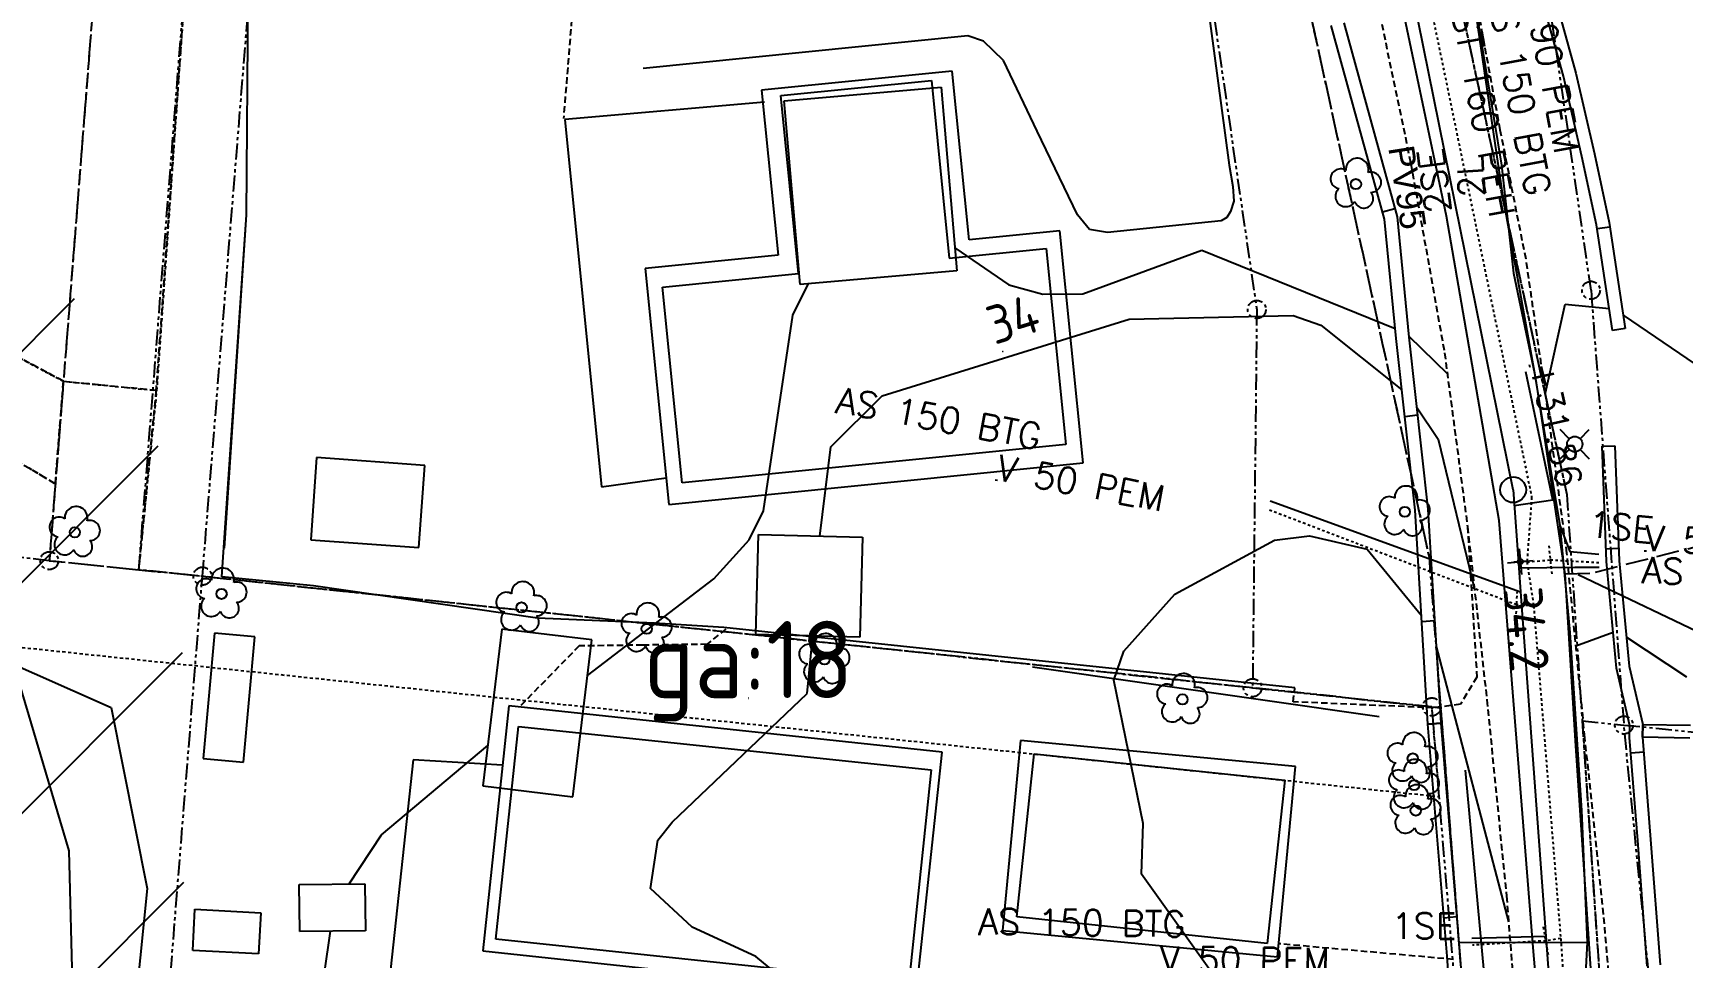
# Model space of a CAD drawing. Header units: metres. Extents: x 139929 to 142176, y 6401995 to 6404420.
# Drawn here: x 140437.1 to 140501.3, y 6402327.8 to 6402363.7 of the extents above; entities that cross this region are included whole.
import ezdxf
from ezdxf.enums import TextEntityAlignment as Align

# ---------------------------------------------------------------- set-up
doc = ezdxf.new("R2010")
doc.units = ezdxf.units.M
doc.header["$LTSCALE"] = 0.5
for name, pattern in [('DASHED', [0.75, 0.5, -0.25]), ('DASHED2', [0.375, 0.25, -0.125]), ('DGN Style 3', [2.464518, 1.76037, -0.704148]), ('HAECK', [0]), ('HIDDEN2', [0.1875, 0.125, -0.0625]), ('PHANTOM', [2.5, 1.25, -0.25, 0.25, -0.25, 0.25, -0.25])]:
    doc.linetypes.add(name, pattern=pattern)
doc.layers.get('0').update_dxf_attribs({"color": 1})
doc.layers.add('LM_GRÄNSPUNKT_TEXT_NY', color=94, linetype='Continuous', lineweight=25)
for name, color, linetype in [('M-BEF-BELYSNINGSSTOLPE', 4, 'Continuous'), ('M-BEF-BYGGNAD', 3, 'Continuous'), ('M-BEF-BÄCK', 7, 'Continuous'), ('M-BEF-EL', 4, 'ELLEDNING'), ('M-BEF-EL-TEXT', 1, 'Continuous'), ('M-BEF-FORNFYND', 4, 'Continuous'), ('M-BEF-HÄCK', 7, 'Continuous'), ('M-BEF-MARKLINJE', 4, 'Continuous'), ('M-BEF-MUR', 4, 'Continuous'), ('M-BEF-NIVÅ', 4, 'Continuous'), ('M-BEF-NIVÅKURVA-PRIMÄR-0.5M', 12, 'Continuous'), ('M-BEF-NIVÅKURVA-PRIMÄR-1.0M', 12, 'Continuous'), ('M-BEF-STAKET', 4, 'STAKET'), ('M-BEF-TELE', 4, 'TELELEDNING'), ('M-BEF-TELE-INFO', 4, 'Continuous'), ('M-BEF-TELE-TEXT', 1, 'Continuous'), ('M-BEF-TRÄD', 4, 'Continuous'), ('M-BEF-VA-INFO', 4, 'Continuous'), ('M-BEF-VA-S', 4, 'Continuous'), ('M-BEF-VA-TEXT', 1, 'Continuous'), ('M-BEF-VA-V', 4, 'HIDDEN2'), ('M-BEF-VÄGKANT', 1, 'DASHED'), ('M-GR-FASTIGHETSGRÄNS', 3, 'PHANTOM'), ('M-GR-RÄTTIGHETSGRÄNS', 3, 'DASHED')]:
    doc.layers.add(name, color=color, linetype=linetype)
doc.styles.add('ISO', font='iso.shx', dxfattribs={"height": 2.5})
doc.styles.add('ITALICC', font='italicc', dxfattribs={"oblique": 10})
doc.styles.add('ROMANS', font='romans')
doc.styles.get("Standard").update_dxf_attribs({"font": 'simplex8.shx'})
doc.styles.add('Style-font38', font='font38.shx')
doc.linetypes.add('Bäck', pattern='A,5,[107,sma.shx,S=1,R=0,X=0,Y=0],5', length=10)
doc.linetypes.add('ELLEDNING', pattern='A,3,-0.5,["E",Standard,S=0.5,R=0,X=0,Y=-0.25],-0.5', length=4)
doc.linetypes.add('STAKET', pattern='A,7,[134,morastr.shx,S=0.8,R=0,X=0,Y=0],0.6,[134,morastr.shx,S=0.8,R=0,X=0,Y=0],1', length=8.6)
doc.linetypes.add('TELELEDNING', pattern='A,3,-0.5,["T",Standard,S=0.5,R=0,X=0,Y=-0.25],-0.5', length=4)
picture_1 = doc.add_image_def('image1.png', size_in_pixel=(962, 792))

# ---------------------------------------------------------------- blocks, each defined once
blk = doc.blocks.new('osynlig cirkel')
blk.add_circle((0, 0), 0.005)
blk = doc.blocks.new('OSYNLIG')
blk.add_blockref('osynlig cirkel', (0, 0))
blk = doc.blocks.new('PRI_L_BELYS')
for points in [[(-0.212, 0.212, 0), (-0.566, 0.566, 0)], [(0.212, 0.212, 0), (0.566, 0.566, 0)], [(-0.212, -0.212, 0), (-0.566, -0.566, 0)], [(0.212, -0.212, 0), (0.566, -0.566, 0)]]:
    blk.add_polyline3d(points)
blk.add_circle((0, 0), 0.3)
blk = doc.blocks.new('PRI_M_LÖVTRÄD')
blk.add_circle((0, 0), 0.2)
for centre, radius, start, end in [((0.047722, 0.56156), 0.443002, 345.022908, 184.096476), ((-0.601762, 0.206006), 0.384732, 57.341651, 261.23001), ((0.585988, 0.07036), 0.392534, 269.444378, 106.321877), ((-0.395828, -0.476108), 0.401424, 131.233971, 330.911027), ((0.306072, -0.564084), 0.367104, 196.976003, 41.224955)]:
    blk.add_arc(centre, radius, start, end)
blk = doc.blocks.new('PRI_NIVÅ_HÖJDPUNKT_ISM')
at = {"color": 7}
for p, q in [((-0.25, 0), (0.25, 0)), ((0, 0.25), (0, -0.25))]:
    blk.add_line(p, q, dxfattribs=at)
blk = doc.blocks.new('BRUNN')
blk.add_circle((0, 0), 0.5)
blk = doc.blocks.new('VENTIL')
blk.add_line((0, -0.55), (0, 0.55))
blk = doc.blocks.new('LIGGARPUNKT')
blk.add_circle((0, 0), 0.35)
at = {"layer": 'LM_GRÄNSPUNKT_TEXT_NY', "style": 'ITALICC', "oblique": 10}
blk.add_attdef('PUNKTBETECKNING', (0.5, -0.35), '', height=0.7, dxfattribs=at)
blk = doc.blocks.new('PRI_V_POLLARE')
blk.add_circle((0, 0), 0.2)
blk = doc.blocks.new('SPWDEF')
at = {"color": 0, "linetype": 'Continuous'}
for p, q in [((-1, 0), (1, 0)), ((0, -1), (0, 1))]:
    blk.add_line(p, q, dxfattribs=at)
blk.add_circle((0, 0), 0.2)
blk = doc.blocks.new('PRI_NIVÅ_HÖJDPKT')
at = {"color": 0, "linetype": 'Continuous', "lineweight": -3}
blk.add_circle((183, 184), 0.0005, dxfattribs=at)

msp = doc.modelspace()

# ---------------------------------------------------------------- hatches: boundary and pattern name
at = {"layer": 'M-BEF-FORNFYND'}
h = msp.add_hatch(dxfattribs=at)
h.set_pattern_fill('ANSI31', color=13, scale=2)
h.paths.add_polyline_path([(140426.713, 6402370.307), (140420.855, 6402376.412), (140411.054, 6402383.213), (140403.484, 6402387.15), (140394.943, 6402391.956), (140390.625, 6402395.157), (140385.662, 6402397.629), (140381.852, 6402400.172), (140377.274, 6402403.822), (140370.194, 6402407.321), (140358.287, 6402414.699), (140344.841, 6402421.059), (140334.271, 6402425.284), (140320.287, 6402428.867), (140310.489, 6402427.392), (140308.895, 6402419.035), (140313.284, 6402410.323), (140319.846, 6402399.896), (140330.344, 6402380.737), (140331.799, 6402371.174), (140329.709, 6402366.053), (140329.672, 6402366.077), (140328.672, 6402365.744), (140328.672, 6402364.744), (140328.21, 6402364.712), (140328.21, 6402365.027), (140328.477, 6402365.289), (140328.477, 6402364.755), (140328.487, 6402364.755, -0.304584), (140328.264, 6402364.748), (140328.264, 6402365.08), (140328.535, 6402366.185), (140317.405, 6402365.772), (140305.722, 6402365.115), (140294.076, 6402363.998), (140285.884, 6402362.614), (140284.971, 6402358.431), (140287.694, 6402354.908), (140296.888, 6402354.736), (140314.66, 6402353.212), (140333.963, 6402344.88), (140344.811, 6402339.977), (140351.285, 6402335.06), (140367.926, 6402321.067), (140384.961, 6402312.144), (140397.924, 6402310.347), (140413.82, 6402309.63), (140434.397, 6402315.386), (140443.429, 6402317.748), (140443.023, 6402327.087), (140442.917, 6402346.056), (140436.133, 6402357.975)])
h.paths.add_polyline_path([(140406.458, 6402367.061), (140407.458, 6402366.394), (140406.458, 6402366.061)], flags=16)
h.paths.add_polyline_path([(140363.892, 6402353.982), (140331.636, 6402356.643), (140334.596, 6402358.538), (140344.72, 6402364.932), (140354.432, 6402370.966), (140366.394, 6402375.285)], flags=16)
h.paths.add_polyline_path([(140350.448, 6402375.576), (140350.448, 6402376.576), (140351.448, 6402375.909)], flags=16)
h.paths.add_polyline_path([(140434.133, 6402318.367), (140435.133, 6402317.7), (140434.133, 6402317.367)], flags=16)
h.paths.add_polyline_path([(140311.504, 6402363.442), (140311.504, 6402364.442), (140312.504, 6402363.775)], flags=16)

# ---------------------------------------------------------------- linework, layer by layer
at = {"layer": 'M-BEF-BYGGNAD'}
for p, q in [((140472.881, 6402362.226), (140465.471, 6402361.482)), ((140473.54, 6402355.665), (140472.881, 6402362.226)), ((140466.215, 6402361.278), (140472.074, 6402361.866)), ((140466.346, 6402361.073), (140472.449, 6402361.601)), ((140472.074, 6402361.866), (140472.768, 6402354.951)), ((140472.449, 6402361.601), (140473.067, 6402354.464)), ((140465.587, 6402361.017), (140457.815, 6402360.346)), ((140465.471, 6402361.482), (140466.115, 6402355.067)), ((140466.909, 6402354.363), (140466.215, 6402361.278)), ((140466.964, 6402353.936), (140466.346, 6402361.073)), ((140457.815, 6402360.346), (140459.241, 6402346.067)), ((140477.068, 6402356.019), (140473.54, 6402355.665)), ((140477.974, 6402346.998), (140477.068, 6402356.019)), ((140472.768, 6402354.951), (140476.54, 6402355.33)), ((140476.54, 6402355.33), (140477.304, 6402347.715)), ((140466.115, 6402355.067), (140460.946, 6402354.549)), ((140460.946, 6402354.549), (140461.866, 6402345.382)), ((140473.067, 6402354.464), (140466.964, 6402353.936)), ((140461.616, 6402353.832), (140466.909, 6402354.363)), ((140462.38, 6402346.218), (140461.616, 6402353.832)), ((140477.304, 6402347.715), (140462.38, 6402346.218)), ((140448.167, 6402347.203), (140447.936, 6402344.011)), ((140452.375, 6402346.898), (140448.167, 6402347.203)), ((140452.144, 6402343.706), (140452.375, 6402346.898)), ((140461.866, 6402345.382), (140477.974, 6402346.998)), ((140459.241, 6402346.067), (140461.763, 6402346.419)), ((140465.242, 6402340.325), (140465.344, 6402344.215)), ((140465.344, 6402344.215), (140469.393, 6402344.11)), ((140447.936, 6402344.011), (140452.144, 6402343.706)), ((140469.393, 6402344.11), (140469.292, 6402340.22)), ((140444.189, 6402340.371), (140443.749, 6402335.498)), ((140444.189, 6402340.371), (140443.749, 6402335.498)), ((140445.759, 6402340.23), (140444.189, 6402340.371)), ((140445.759, 6402340.23), (140444.189, 6402340.371)), ((140455.368, 6402340.536), (140454.626, 6402334.438)), ((140458.866, 6402340.111), (140455.368, 6402340.536)), ((140445.321, 6402335.357), (140445.759, 6402340.23)), ((140445.321, 6402335.357), (140445.759, 6402340.23)), ((140458.124, 6402334.013), (140458.866, 6402340.111)), ((140469.292, 6402340.22), (140465.242, 6402340.325)), ((140455.644, 6402337.55), (140454.624, 6402328.032)), ((140472.488, 6402335.746), (140455.644, 6402337.55)), ((140455.141, 6402328.479), (140456.015, 6402336.753)), ((140456.015, 6402336.753), (140472.066, 6402335.057)), ((140475.532, 6402336.199), (140474.832, 6402328.812)), ((140486.232, 6402335.186), (140475.532, 6402336.199)), ((140443.749, 6402335.498), (140445.321, 6402335.357)), ((140443.749, 6402335.498), (140445.321, 6402335.357)), ((140451.922, 6402335.455), (140450.793, 6402325.052)), ((140455.397, 6402335.25), (140451.922, 6402335.455)), ((140471.469, 6402326.228), (140472.488, 6402335.746)), ((140475.401, 6402329.342), (140476.075, 6402335.686)), ((140476.075, 6402335.686), (140485.812, 6402334.656)), ((140472.066, 6402335.057), (140471.192, 6402326.783)), ((140485.812, 6402334.656), (140485.136, 6402328.307)), ((140485.533, 6402327.799), (140486.232, 6402335.186)), ((140454.626, 6402334.438), (140458.124, 6402334.013)), ((140447.489, 6402330.606), (140450.047, 6402330.636)), ((140447.51, 6402328.774), (140447.489, 6402330.606)), ((140450.047, 6402330.636), (140450.069, 6402328.804)), ((140443.352, 6402328.039), (140443.436, 6402329.644)), ((140443.436, 6402329.644), (140445.995, 6402329.509)), ((140445.995, 6402329.509), (140445.912, 6402327.905)), ((140450.069, 6402328.804), (140447.51, 6402328.774)), ((140474.832, 6402328.812), (140485.533, 6402327.799)), ((140485.136, 6402328.307), (140475.401, 6402329.342)), ((140471.192, 6402326.783), (140455.141, 6402328.479)), ((140445.912, 6402327.905), (140443.352, 6402328.039)), ((140454.624, 6402328.032), (140471.469, 6402326.228))]:
    msp.add_line(p, q, dxfattribs=at)
at = {"layer": 'M-BEF-BÄCK', "linetype": 'Bäck', "lineweight": -3}
msp.add_line((140492.824, 6402335.048, 33.131), (140493.724, 6402325.359, 32.859), dxfattribs=at)
at = {"layer": 'M-BEF-EL', "flags": 128}
for points in [[(140454.661, 6402372.415), (140456.764, 6402373.547), (140458.515, 6402373.942), (140462.074, 6402373.596), (140467.443, 6402372.794), (140473.333, 6402372.315), (140478.622, 6402371.502), (140479.612, 6402370.934), (140479.707, 6402370.194), (140479.882, 6402370.576), (140482.262, 6402370.942), (140485.029, 6402370.971), (140489.016, 6402369.173), (140492.211, 6402366.727), (140493.049, 6402365.836), (140494.237, 6402358.574), (140494.709, 6402354.374), (140495.519, 6402350.488), (140496.506, 6402344.556), (140496.894, 6402343.548), (140498.033, 6402343.443)], [(140496.506, 6402344.556), (140496.895, 6402340.407), (140497.349, 6402333.483), (140497.574, 6402328.367)], [(140492.569, 6402328.346), (140497.574, 6402328.367), (140497.329, 6402323.677), (140497.419, 6402321.37), (140498.488, 6402318.586), (140499.142, 6402315.76), (140499.47, 6402312.916), (140500.431, 6402313.789), (140500.842, 6402314.092), (140501.25, 6402313.733), (140502.455, 6402311.654), (140503.361, 6402310.014), (140503.959, 6402309.132), (140505.446, 6402308.433), (140510.09, 6402307.657), (140514.647, 6402306.757), (140518.445, 6402306.156), (140520.841, 6402306.309), (140521.416, 6402306.762)]]:
    msp.add_lwpolyline(points, dxfattribs=at)
at = {"layer": 'M-BEF-HÄCK', "color": 1, "linetype": 'HAECK', "lineweight": -3}
for p, q in [((140445.435, 6402356.64), (140445.535, 6402368.132)), ((140444.584, 6402343.687), (140445.435, 6402356.64))]:
    msp.add_line(p, q, dxfattribs=at)
at = {"layer": 'M-BEF-HÄCK', "lineweight": -3}
for p, q in [((140445.435, 6402356.64), (140445.535, 6402368.132)), ((140444.479, 6402342.564), (140445.435, 6402356.64)), ((140486.206, 6402338.256), (140464.005, 6402340.598))]:
    msp.add_line(p, q, dxfattribs=at)
at = {"layer": 'M-BEF-MARKLINJE'}
for p, q in [((140435.249, 6402342.949), (140438.53, 6402331.913)), ((140432.441, 6402340.903), (140440.172, 6402337.49)), ((140440.172, 6402337.49), (140441.578, 6402330.453)), ((140438.53, 6402331.913), (140438.777, 6402321.944)), ((140441.578, 6402330.453), (140440.689, 6402321.67))]:
    msp.add_line(p, q, dxfattribs=at)
at = {"layer": 'M-BEF-MARKLINJE', "lineweight": -3}
for p, q in [((140432.441, 6402340.903), (140440.172, 6402337.49)), ((140440.172, 6402337.49), (140441.578, 6402330.453)), ((140441.578, 6402330.453), (140440.689, 6402321.67))]:
    msp.add_line(p, q, dxfattribs=at)
at = {"layer": 'M-BEF-MUR', "lineweight": -3}
for p, q in [((140482.532, 6402366.967), (140483.647, 6402358.565)), ((140496.653, 6402362.025), (140495.714, 6402365.383)), ((140496.196, 6402365.518), (140497.137, 6402362.149)), ((140473.493, 6402363.601), (140460.865, 6402362.329)), ((140474.098, 6402363.389), (140473.493, 6402363.601)), ((140474.876, 6402362.645), (140474.098, 6402363.389)), ((140476.191, 6402359.895), (140474.876, 6402362.645)), ((140497.137, 6402362.149), (140497.86, 6402359.017)), ((140497.372, 6402358.908), (140496.653, 6402362.025)), ((140477.76, 6402356.638), (140476.191, 6402359.895)), ((140497.86, 6402359.017), (140498.433, 6402356.345)), ((140483.647, 6402358.565), (140483.797, 6402357.74)), ((140497.94, 6402356.255), (140497.372, 6402358.908)), ((140483.797, 6402357.74), (140483.828, 6402357.167)), ((140483.828, 6402357.167), (140483.707, 6402356.773)), ((140478.221, 6402356.073), (140477.76, 6402356.638)), ((140483.343, 6402356.411), (140478.921, 6402355.949)), ((140483.556, 6402356.531), (140483.343, 6402356.411)), ((140483.707, 6402356.773), (140483.556, 6402356.531)), ((140478.921, 6402355.949), (140478.221, 6402356.073)), ((140498.562, 6402352.148), (140497.94, 6402356.255)), ((140497.964, 6402356.103), (140498.458, 6402356.177)), ((140498.433, 6402356.345), (140499.057, 6402352.223)), ((140499.057, 6402352.223), (140498.562, 6402352.148)), ((140498.153, 6402347.644), (140498.652, 6402347.663)), ((140498.323, 6402343.158), (140498.153, 6402347.644)), ((140498.652, 6402347.663), (140498.822, 6402343.191)), ((140498.804, 6402343.666), (140498.304, 6402343.647)), ((140498.714, 6402339.017), (140498.323, 6402343.158)), ((140498.822, 6402343.191), (140499.209, 6402339.097)), ((140448.047, 6402342.221), (140444.479, 6402342.564)), ((140456.761, 6402340.957), (140448.047, 6402342.221)), ((140461.306, 6402340.77), (140456.761, 6402340.957)), ((140464.005, 6402340.598), (140461.306, 6402340.77)), ((140499.209, 6402339.097), (140499.734, 6402336.831)), ((140499.233, 6402336.778), (140498.714, 6402339.017)), ((140499.225, 6402336.316), (140499.233, 6402336.778)), ((140499.725, 6402336.331), (140499.734, 6402336.831)), ((140499.734, 6402336.831), (140499.725, 6402336.331)), ((140499.734, 6402336.831), (140501.59, 6402336.797)), ((140499.538, 6402332.31), (140499.225, 6402336.316)), ((140501.561, 6402336.297), (140499.725, 6402336.331)), ((140499.725, 6402336.331), (140500.037, 6402332.349)), ((140499.771, 6402335.746), (140499.272, 6402335.708)), ((140499.911, 6402327.429), (140499.538, 6402332.31)), ((140500.037, 6402332.349), (140500.409, 6402327.476))]:
    msp.add_line(p, q, dxfattribs=at)
at = {"layer": 'M-BEF-MUR'}
for p, q in [((140496.653, 6402362.025), (140495.714, 6402365.383)), ((140496.196, 6402365.518), (140497.137, 6402362.149)), ((140488.113, 6402364.104), (140490.186, 6402356.567)), ((140489.693, 6402356.476), (140487.623, 6402363.997)), ((140497.137, 6402362.149), (140497.86, 6402359.017)), ((140497.372, 6402358.908), (140496.653, 6402362.025)), ((140497.86, 6402359.017), (140498.433, 6402356.345)), ((140497.94, 6402356.255), (140497.372, 6402358.908)), ((140489.617, 6402356.752), (140490.099, 6402356.885)), ((140490.148, 6402351.829), (140489.693, 6402356.476)), ((140490.186, 6402356.567), (140490.645, 6402351.881)), ((140498.562, 6402352.148), (140497.94, 6402356.255)), ((140497.964, 6402356.103), (140498.458, 6402356.177)), ((140498.433, 6402356.345), (140499.057, 6402352.223)), ((140499.057, 6402352.223), (140498.562, 6402352.148)), ((140490.88, 6402345.161), (140490.148, 6402351.829)), ((140490.645, 6402351.881), (140491.378, 6402345.203)), ((140490.479, 6402348.803), (140490.977, 6402348.858)), ((140498.153, 6402347.644), (140498.652, 6402347.663)), ((140498.323, 6402343.158), (140498.153, 6402347.644)), ((140498.652, 6402347.663), (140498.822, 6402343.191)), ((140491.378, 6402336.841), (140490.88, 6402345.161)), ((140491.378, 6402345.203), (140491.878, 6402336.871)), ((140498.804, 6402343.666), (140498.304, 6402343.647)), ((140498.714, 6402339.017), (140498.323, 6402343.158)), ((140498.822, 6402343.191), (140499.209, 6402339.097)), ((140491.139, 6402340.833), (140491.639, 6402340.863)), ((140499.209, 6402339.097), (140499.734, 6402336.831)), ((140499.233, 6402336.778), (140498.714, 6402339.017)), ((140491.378, 6402336.841), (140491.877, 6402336.882)), ((140491.878, 6402336.871), (140491.378, 6402336.841)), ((140492.124, 6402327.822), (140491.378, 6402336.841)), ((140491.877, 6402336.882), (140492.622, 6402327.861)), ((140499.225, 6402336.316), (140499.233, 6402336.778)), ((140499.725, 6402336.331), (140499.734, 6402336.831)), ((140499.734, 6402336.831), (140499.725, 6402336.331)), ((140499.734, 6402336.831), (140501.59, 6402336.797)), ((140499.538, 6402332.31), (140499.225, 6402336.316)), ((140501.561, 6402336.297), (140499.725, 6402336.331)), ((140499.725, 6402336.331), (140500.037, 6402332.349)), ((140499.771, 6402335.746), (140499.272, 6402335.708)), ((140499.911, 6402327.429), (140499.538, 6402332.31)), ((140500.037, 6402332.349), (140500.409, 6402327.476)), ((140492, 6402329.315), (140492.498, 6402329.356)), ((140492.909, 6402317.35), (140492.124, 6402327.822)), ((140492.622, 6402327.861), (140493.407, 6402317.388))]:
    msp.add_line(p, q, dxfattribs=at)
at = {"layer": 'M-BEF-NIVÅKURVA-PRIMÄR-0.5M', "linetype": 'Continuous', "lineweight": -3}
for p, q in [((140472.989, 6402355.361, 34.5), (140475.082, 6402353.924, 34.5)), ((140477.968, 6402353.568, 34.5), (140482.593, 6402355.266, 34.5)), ((140482.593, 6402355.266, 34.5), (140490.11, 6402352.22, 34.5)), ((140466.681, 6402352.743, 34.5), (140467.29, 6402353.964, 34.5)), ((140475.082, 6402353.924, 34.5), (140476.407, 6402353.553, 34.5)), ((140476.407, 6402353.553, 34.5), (140477.968, 6402353.568, 34.5)), ((140495.949, 6402349.726, 34.5), (140496.719, 6402353.169, 34.5)), ((140496.719, 6402353.169, 34.5), (140498.433, 6402353, 34.5)), ((140465.549, 6402345.134, 34.5), (140466.681, 6402352.743, 34.5)), ((140498.979, 6402352.734, 34.5), (140506.228, 6402347.789, 34.5)), ((140490.641, 6402351.929, 34.5), (140492.136, 6402350.453, 34.5)), ((140464.981, 6402344.009, 34.5), (140465.549, 6402345.134, 34.5)), ((140463.612, 6402342.494, 34.5), (140464.981, 6402344.009, 34.5)), ((140481.543, 6402341.887, 33.5), (140485.409, 6402343.986, 33.5)), ((140485.409, 6402343.986, 33.5), (140486.77, 6402344.159, 33.5)), ((140486.77, 6402344.159, 33.5), (140489.022, 6402343.648, 33.5)), ((140489.022, 6402343.648, 33.5), (140491.125, 6402341.066, 33.5)), ((140458.698, 6402338.725, 34.5), (140463.612, 6402342.494, 34.5)), ((140479.552, 6402339.671, 33.5), (140481.543, 6402341.887, 33.5)), ((140491.698, 6402339.858, 33.5), (140494.515, 6402329.157, 33.5)), ((140479.166, 6402338.546, 33.5), (140479.552, 6402339.671, 33.5)), ((140480.313, 6402332.975, 33.5), (140479.166, 6402338.546, 33.5)), ((140450.684, 6402332.531, 34.5), (140454.818, 6402336.015, 34.5)), ((140480.247, 6402331.001, 33.5), (140480.313, 6402332.975, 33.5)), ((140449.435, 6402330.629, 34.5), (140450.684, 6402332.531, 34.5)), ((140485.583, 6402323.528, 33.5), (140480.247, 6402331.001, 33.5)), ((140448.467, 6402327.17, 34.5), (140448.705, 6402328.788, 34.5))]:
    msp.add_line(p, q, dxfattribs=at)
at = {"layer": 'M-BEF-NIVÅKURVA-PRIMÄR-1.0M', "linetype": 'Continuous', "lineweight": -3}
for p, q in [((140470.159, 6402349.606, 34), (140479.768, 6402352.58, 34)), ((140479.768, 6402352.58, 34), (140486.135, 6402352.724, 34)), ((140486.135, 6402352.724, 34), (140487.215, 6402352.346, 34)), ((140487.215, 6402352.346, 34), (140490.366, 6402349.836, 34)), ((140468.165, 6402347.623, 34), (140470.159, 6402349.606, 34)), ((140490.942, 6402349.178, 34), (140491.78, 6402347.912, 34)), ((140467.731, 6402344.153, 34), (140468.165, 6402347.623, 34)), ((140491.78, 6402347.912, 34), (140493.191, 6402342.082, 34)), ((140497.137, 6402339.883, 34), (140498.583, 6402340.414, 34)), ((140467.238, 6402338.034, 34), (140467.459, 6402340.268, 34)), ((140499.103, 6402340.22, 34), (140501.434, 6402338.683, 34)), ((140461.988, 6402333.03, 34), (140467.238, 6402338.034, 34)), ((140461.437, 6402332.33, 34), (140461.988, 6402333.03, 34)), ((140461.146, 6402330.443, 34), (140461.437, 6402332.33, 34)), ((140462.772, 6402328.948, 34), (140461.146, 6402330.443, 34)), ((140465.244, 6402327.805, 34), (140462.772, 6402328.948, 34)), ((140468.51, 6402325.133, 34), (140465.244, 6402327.805, 34))]:
    msp.add_line(p, q, dxfattribs=at)
at = {"layer": 'M-BEF-STAKET', "color": 1, "linetype": 'STAKET', "lineweight": -3}
msp.add_line((140489.481, 6402337.119), (140476.005, 6402339.049), dxfattribs=at)
at = {"layer": 'M-BEF-TELE', "linetype": 'Continuous'}
for p, q in [((140493.132, 6402365.22), (140494.275, 6402357.406)), ((140494.275, 6402357.406), (140495.583, 6402350.201)), ((140495.583, 6402350.201), (140496.7, 6402342.688)), ((140496.7, 6402342.688), (140497.683, 6402342.714)), ((140496.7, 6402342.688), (140497.105, 6402336.194)), ((140497.105, 6402336.194), (140497.727, 6402326.954))]:
    msp.add_line(p, q, dxfattribs=at)
at = {"layer": 'M-BEF-TELE-INFO', "linetype": 'DGN Style 3'}
msp.add_line((140497.898, 6402342.75), (140519.23, 6402348.153), dxfattribs=at)
at = {"layer": 'M-BEF-TELE-TEXT', "linetype": 'Continuous'}
msp.add_line((140507.99, 6402337.486), (140497.228, 6402342.647), dxfattribs=at)
at = {"layer": 'M-BEF-VA-INFO'}
for p, q in [((140496.237, 6402345.559), (140495.188, 6402350.54)), ((140494.736, 6402345.343), (140496.237, 6402345.559))]:
    msp.add_line(p, q, dxfattribs=at)
at = {"layer": 'M-BEF-VA-S'}
for points in [[(140585.474, 6402297.789, 0), (140572.635, 6402306.136, 0), (140564.862, 6402309.993, 0), (140553.857, 6402305.481, 0), (140543.806, 6402301.837, 0), (140539.295, 6402301.231, 0), (140535.278, 6402301.329, 0), (140529.651, 6402302.658, 0), (140518.022, 6402304.239, 0), (140506.375, 6402305.943, 0), (140496.751, 6402307.075, 0), (140496.102, 6402320.911, 0), (140495.479, 6402328.16, 0), (140494.15, 6402344.759, 0), (140492.1, 6402356.587, 0), (140490.415, 6402364.582, 0), (140489.675, 6402368.537, 0), (140483.104, 6402396.489, 0), (140477.242, 6402419.495, 0)], [(140494.695, 6402345.951, 0), (140489.361, 6402372.314, 0)], [(140485.245, 6402345.515, 0), (140494.987, 6402341.983, 0)], [(140494.695, 6402345.951, 0), (140494.918, 6402342.915, 0), (140494.987, 6402341.983, 0), (140495.969, 6402328.593, 0), (140497.5, 6402307.725, 0)], [(140494.918, 6402342.915, 0), (140497.1, 6402342.936, 0), (140498.035, 6402342.945, 0)], [(140493.09, 6402328.516, 0), (140495.969, 6402328.593, 0)]]:
    msp.add_polyline3d(points, dxfattribs=at)
at = {"layer": 'M-BEF-VA-TEXT'}
for points in [[(140495.319, 6402350.815, 0), (140495.342, 6402350.717, 0)], [(140468.315, 6402348.979, 0), (140468.413, 6402348.96, 0)], [(140474.55, 6402346.343, 0), (140474.648, 6402346.324, 0)], [(140499.785, 6402343.581, 0), (140499.885, 6402343.576, 0)], [(140499.68, 6402342.354, 0), (140499.78, 6402342.348, 0)], [(140473.888, 6402328.676, 0), (140473.988, 6402328.674, 0)]]:
    msp.add_polyline3d(points, dxfattribs=at)
at = {"layer": 'M-BEF-VA-V'}
for points in [[(140490.848, 6402367.846, 0), (140495.415, 6402345.666, 0), (140495.233, 6402343.141, 0), (140495.493, 6402341.438, 0), (140496.544, 6402328.506, 0), (140497.514, 6402314.038, 0), (140498.27, 6402308.205, 0), (140523.979, 6402304.197, 0), (140533.48, 6402302.718, 0), (140538.662, 6402301.986, 0), (140543.708, 6402302.406, 0), (140550.305, 6402304.424, 0), (140565.139, 6402311.558, 0), (140573.332, 6402307.047, 0), (140590.143, 6402296.055, 0), (140613.056, 6402279.846, 0), (140626.85, 6402271.456, 0)], [(140495.493, 6402341.438, 0), (140494.833, 6402341.475, 0), (140485.14, 6402345.19, 0)], [(140495.233, 6402343.141, 0), (140496.138, 6402343.227, 0), (140498.021, 6402343.125, 0)], [(140496.544, 6402328.506, 0), (140495.97, 6402328.413, 0), (140493.112, 6402328.246, 0)]]:
    msp.add_polyline3d(points, dxfattribs=at)
at = {"layer": 'M-BEF-VÄGKANT', "lineweight": -3}
for p, q in [((140458.792, 6402372.826), (140457.766, 6402360.38)), ((140494.196, 6402359.941), (140492.921, 6402366.843)), ((140489.432, 6402364.793), (140490.715, 6402358.636)), ((140495.198, 6402354.911), (140494.196, 6402359.941)), ((140490.715, 6402358.636), (140492.027, 6402351.275)), ((140495.951, 6402349.715), (140495.198, 6402354.911)), ((140492.027, 6402351.275), (140492.92, 6402344.517)), ((140496.785, 6402343.483), (140495.951, 6402349.715)), ((140492.92, 6402344.517), (140493.288, 6402338.667)), ((140497.485, 6402336.313), (140496.785, 6402343.483)), ((140464.077, 6402340.532), (140463.35, 6402339.945)), ((140458.374, 6402339.879), (140456.102, 6402337.559)), ((140460.842, 6402339.912), (140458.374, 6402339.879)), ((140463.35, 6402339.945), (140460.842, 6402339.912)), ((140493.288, 6402338.667), (140492.647, 6402337.61)), ((140486.146, 6402337.707), (140486.206, 6402338.256)), ((140491.599, 6402337.473), (140486.146, 6402337.707)), ((140492.647, 6402337.61), (140491.599, 6402337.473)), ((140498.214, 6402329.449), (140497.485, 6402336.313)), ((140498.633, 6402324.588), (140498.214, 6402329.449)), ((140492.378, 6402327.691), (140485.58, 6402328.301))]:
    msp.add_line(p, q, dxfattribs=at)
at = {"layer": 'M-BEF-VÄGKANT'}
for p, q in [((140494.196, 6402359.941), (140492.921, 6402366.843)), ((140489.432, 6402364.793), (140490.715, 6402358.636)), ((140495.198, 6402354.911), (140494.196, 6402359.941)), ((140490.715, 6402358.636), (140492.027, 6402351.275)), ((140495.951, 6402349.715), (140495.198, 6402354.911)), ((140492.027, 6402351.275), (140492.92, 6402344.517)), ((140496.785, 6402343.483), (140495.951, 6402349.715)), ((140492.92, 6402344.517), (140493.673, 6402337.778)), ((140497.485, 6402336.313), (140496.785, 6402343.483)), ((140493.673, 6402337.778), (140494.437, 6402330.148)), ((140498.214, 6402329.449), (140497.485, 6402336.313)), ((140494.437, 6402330.148), (140494.949, 6402323.725)), ((140498.633, 6402324.588), (140498.214, 6402329.449))]:
    msp.add_line(p, q, dxfattribs=at)
at = {"layer": 'M-GR-FASTIGHETSGRÄNS'}
for p, q in [((140459.303, 6402518.536), (140496.782, 6402345.771)), ((140453.339, 6402517.683), (140491.424, 6402343.332)), ((140474.841, 6402419.247), (140491.424, 6402343.332)), ((140481.068, 6402418.208), (140496.782, 6402345.771)), ((140497.723, 6402353.707), (140495.38, 6402369.911)), ((140497.723, 6402353.707), (140495.38, 6402369.911)), ((140439.853, 6402369.632), (140437.771, 6402343.194)), ((140439.853, 6402369.632), (140437.771, 6402343.194)), ((140439.853, 6402369.632), (140437.771, 6402343.194)), ((140439.853, 6402369.632), (140437.771, 6402343.194)), ((140443.725, 6402342.593), (140445.857, 6402368.951)), ((140443.725, 6402342.593), (140445.857, 6402368.951)), ((140443.725, 6402342.593), (140445.857, 6402368.951)), ((140441.254, 6402342.842), (140443.262, 6402368.339)), ((140482.716, 6402366.702), (140484.725, 6402352.961)), ((140482.716, 6402366.702), (140484.725, 6402352.961)), ((140497.723, 6402353.707), (140499, 6402336.804)), ((140497.723, 6402353.707), (140499, 6402336.804)), ((140484.725, 6402352.961), (140484.563, 6402338.253)), ((140484.725, 6402352.961), (140484.563, 6402338.253)), ((140437.771, 6402343.194), (140398.871, 6402347.324)), ((140437.771, 6402343.194), (140398.871, 6402347.324)), ((140496.782, 6402345.771), (140499.076, 6402311.939)), ((140496.782, 6402345.771), (140497.379, 6402336.966)), ((140437.771, 6402343.194), (140443.725, 6402342.593)), ((140437.771, 6402343.194), (140441.254, 6402342.842)), ((140437.771, 6402343.194), (140443.725, 6402342.593)), ((140491.424, 6402343.332), (140493.701, 6402313.85)), ((140491.424, 6402343.332), (140491.876, 6402337.479)), ((140441.254, 6402342.842), (140443.725, 6402342.593)), ((140484.563, 6402338.253), (140441.254, 6402342.842)), ((140441.797, 6402318.493), (140443.725, 6402342.593)), ((140441.797, 6402318.493), (140443.725, 6402342.593)), ((140443.725, 6402342.593), (140484.563, 6402338.253)), ((140443.725, 6402342.593), (140484.563, 6402338.253)), ((140484.563, 6402338.253), (140491.536, 6402337.511)), ((140491.536, 6402337.511), (140484.563, 6402338.253)), ((140493.253, 6402316.734), (140491.536, 6402337.511)), ((140491.536, 6402337.511), (140491.876, 6402337.479)), ((140491.824, 6402334.023), (140491.536, 6402337.511)), ((140493.253, 6402316.734), (140491.536, 6402337.511)), ((140491.536, 6402337.511), (140491.876, 6402337.479)), ((140491.876, 6402337.479), (140493.701, 6402313.85)), ((140497.379, 6402336.966), (140499, 6402336.804)), ((140497.379, 6402336.966), (140499.076, 6402311.939)), ((140497.379, 6402336.966), (140499, 6402336.804)), ((140501.222, 6402314.692), (140499, 6402336.804)), ((140499, 6402336.804), (140549.881, 6402331.741)), ((140501.222, 6402314.692), (140499, 6402336.804)), ((140499, 6402336.804), (140549.881, 6402331.741))]:
    msp.add_line(p, q, dxfattribs=at)
at = {"layer": 'M-GR-RÄTTIGHETSGRÄNS', "lineweight": -3}
for p, q in [((140439.853, 6402369.632), (140437.771, 6402343.194)), ((140441.928, 6402349.753), (140443.262, 6402368.339)), ((140438.321, 6402350.172), (140431.069, 6402354.027)), ((140428.086, 6402352.098), (140438.007, 6402346.184)), ((140438.007, 6402346.184), (140438.321, 6402350.172)), ((140438.321, 6402350.172), (140441.891, 6402349.829)), ((140441.254, 6402342.842), (140441.928, 6402349.753)), ((140437.771, 6402343.194), (140441.254, 6402342.842))]:
    msp.add_line(p, q, dxfattribs=at)
at = {"layer": 'M-GR-RÄTTIGHETSGRÄNS', "color": 1, "linetype": 'DASHED2', "lineweight": -3}
for p, q in [((140441.957, 6402349.806), (140443.262, 6402368.339)), ((140431.069, 6402354.027), (140438.321, 6402350.172)), ((140428.086, 6402352.098), (140438.007, 6402346.184)), ((140438.321, 6402350.172), (140441.957, 6402349.806)), ((140441.254, 6402342.842), (140441.957, 6402349.806)), ((140399.117, 6402343.778), (140491.824, 6402334.023))]:
    msp.add_line(p, q, dxfattribs=at)

# ---------------------------------------------------------------- block references
at = {"layer": 'M-BEF-BELYSNINGSSTOLPE', "lineweight": -3}
msp.add_blockref('PRI_L_BELYS', (140497.091, 6402347.724), dxfattribs=at)
at = {"layer": 'M-BEF-MARKLINJE', "lineweight": -3}
for p in [(140488.582, 6402357.835, 34.945), (140490.483, 6402345.093, 34.046), (140438.764, 6402344.297, 34.939), (140444.469, 6402341.902, 35.305)]:
    msp.add_blockref('PRI_M_LÖVTRÄD', p, dxfattribs=at)
at = {"layer": 'M-BEF-NIVÅ', "xscale": 0.5, "yscale": 0.5, "zscale": 0.5, "rotation": 275.3729999570582}
msp.add_blockref('SPWDEF', (140494.976, 6402343.156), dxfattribs=at)
at = {"layer": 'M-BEF-NIVÅ', "lineweight": -3, "rotation": 275.372999957058}
msp.add_blockref('PRI_NIVÅ_HÖJDPUNKT_ISM', (140494.976, 6402343.156), dxfattribs=at)
at = {"layer": 'M-BEF-NIVÅKURVA-PRIMÄR-1.0M', "color": 1, "linetype": 'Continuous', "lineweight": -3, "xscale": 0.001, "yscale": 0.001, "zscale": 0.001}
msp.add_blockref('PRI_NIVÅ_HÖJDPKT', (140474.667, 6402351.147, 34), dxfattribs=at)
at = {"layer": 'M-BEF-TRÄD', "color": 1, "linetype": 'Continuous', "lineweight": -3}
for p in [(140488.582, 6402357.835), (140490.483, 6402345.093), (140438.764, 6402344.297), (140444.469, 6402341.902), (140456.138, 6402341.375), (140461.002, 6402340.545), (140467.914, 6402339.355), (140481.832, 6402337.802), (140490.791, 6402335.507), (140490.846, 6402334.466), (140490.906, 6402333.479)]:
    msp.add_blockref('PRI_M_LÖVTRÄD', p, dxfattribs=at)
at = {"layer": 'M-BEF-VA-S'}
msp.add_blockref('BRUNN', (140494.695, 6402345.951), dxfattribs=at)
at = {"layer": 'M-BEF-VA-V'}
for p, rotation in [((140496.138, 6402343.227), 185.9991140636061), ((140494.833, 6402341.475), 357.3974377387065), ((140495.97, 6402328.413), 9.802497105279182)]:
    msp.add_blockref('VENTIL', p, dxfattribs=dict(at, rotation=rotation))
at = {"layer": 'M-GR-FASTIGHETSGRÄNS'}
for p in [(140497.723, 6402353.707), (140484.725, 6402352.961), (140437.771, 6402343.194), (140443.725, 6402342.593), (140484.563, 6402338.253), (140491.536, 6402337.511), (140499, 6402336.804)]:
    msp.add_blockref('LIGGARPUNKT', p, dxfattribs=at)
at = {"layer": 'M-GR-RÄTTIGHETSGRÄNS', "lineweight": -3}
msp.add_blockref('OSYNLIG', (140464.958, 6402337.848), dxfattribs=at)
at = {"layer": 'M-GR-RÄTTIGHETSGRÄNS', "color": 1, "linetype": 'Continuous', "lineweight": -3, "xscale": 0.01, "yscale": 0.01, "zscale": 0.01}
msp.add_blockref('PRI_V_POLLARE', (140464.958, 6402337.848), dxfattribs=at)

# ---------------------------------------------------------------- texts
at = {"layer": 'M-BEF-EL-TEXT', "linetype": 'Continuous'}
for s, rotation, p in [('2SE', 97.48089, (140492.59, 6402356.814)), ('2L', 93.43363, (140493.894, 6402357.367)), ('1SE', 354.23211, (140497.551, 6402343.837)), ('1SE', 0, (140489.965, 6402328.195))]:
    msp.add_text(s, height=1, rotation=rotation, dxfattribs=at).set_placement(p, align=Align.BOTTOM_LEFT)
at = {"layer": 'M-BEF-NIVÅ', "style": 'ISO'}
for rotation in [274.78389, 275.37301]:
    msp.add_text('34.2', height=1.5, rotation=rotation, dxfattribs=at).set_placement((140495.059, 6402342.159), align=Align.MIDDLE_LEFT)
at = {"layer": 'M-BEF-NIVÅKURVA-PRIMÄR-1.0M', "style": 'ISO'}
msp.add_text('34', height=1.5, rotation=17.361, dxfattribs=at).set_placement((140474.667, 6402351.147), align=Align.BOTTOM_LEFT)
at = {"layer": 'M-BEF-TELE-TEXT', "linetype": 'Continuous', "style": 'Style-font38'}
msp.add_text('PV95', height=1, rotation=278.90776, dxfattribs=at).set_placement((140490.825, 6402359.404), align=Align.TOP_LEFT)
at = {"layer": 'M-BEF-VA-TEXT', "style": 'ROMANS'}
for s, rotation, p in [('V 90 PEM ', 280.78952, (140495.087, 6402365.43)), ('AST 160 PEH ', 280.41676, (140492.18, 6402365.234)), ('AS 150 BTG ', 280.78952, (140493.688, 6402365.234)), ('+31.86', 282.91918, (140495.319, 6402350.815)), ('AS 150 BTG ', 349.46276, (140468.315, 6402348.979)), ('V 50 PEM ', 349.13913, (140474.55, 6402346.343)), ('V 50 PEM ', 356.78161, (140499.785, 6402343.581)), ('AS 150 BTG ', 356.54105, (140499.68, 6402342.354)), ('AS 150 BTG ', 359.21608, (140473.888, 6402328.676)), ('V 50 PEM ', 359.41086, (140480.961, 6402327.196))]:
    msp.add_text(s, height=1, rotation=rotation, dxfattribs=at).set_placement(p)
at = {"layer": 'M-GR-RÄTTIGHETSGRÄNS', "lineweight": -3, "style": 'ISO'}
msp.add_text('ga:18', height=3, dxfattribs=at).set_placement((140464.958, 6402337.848), align=Align.CENTER)

# ---------------------------------------------------------------- pictures from other files: only their frames are drawn
at = {"layer": 'Defpoints'}
image = msp.add_image(picture_1, insert=(140201.298, 6402155.02), size_in_units=(323.275, 266.147), rotation=0.54152, dxfattribs=at)
image.dxf.flags = 7

doc.saveas('drawing.dxf')
